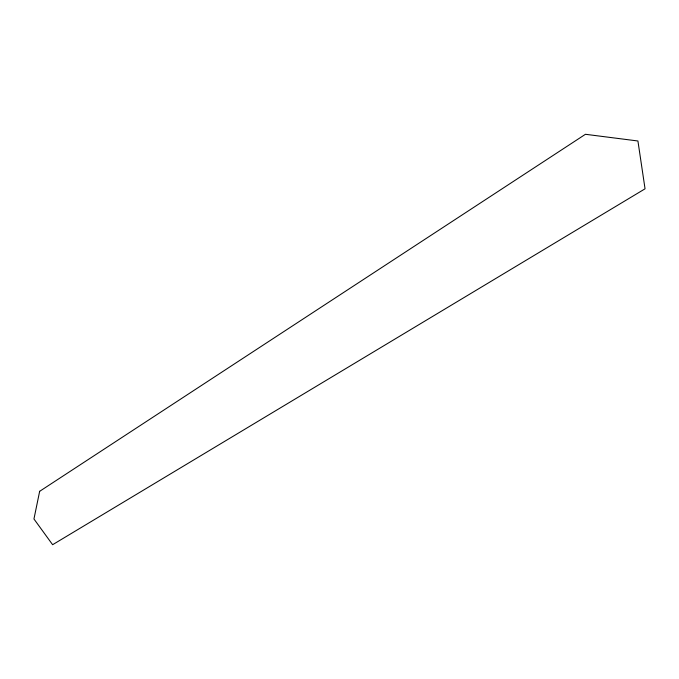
<?xml version="1.0" encoding="UTF-8"?>
<svg xmlns="http://www.w3.org/2000/svg" width="679" height="679" viewBox="0 0 679 679"><rect width="100%" height="100%" fill="white"/><g stroke="black" fill="none" stroke-linecap="round" stroke-linejoin="round"><path stroke-width="1.02" d="M39.654 491.316L33.95 518.977L52.623 544.711L645.05 188.813L637.921 140.986L585.442 134.289L39.654 491.316"/></g></svg>
